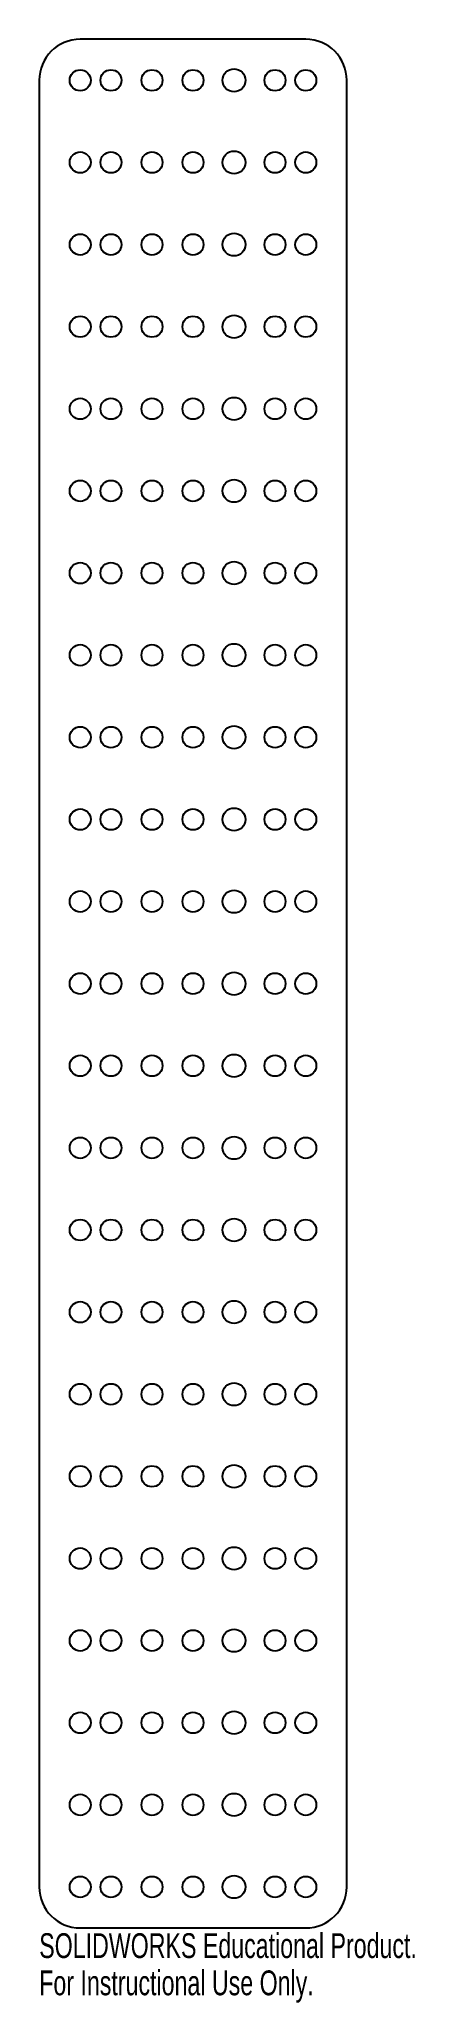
# Model space of a CAD drawing. Header units: millimetres. Extents: x -30 to 43, y -199 to 184.
import ezdxf

# ---------------------------------------------------------------- set-up
doc = ezdxf.new("R2010")
doc.units = ezdxf.units.MM
doc.styles.add('SLDTEXTSTYLE0', font='TXT', dxfattribs={"width": 0.7})

msp = doc.modelspace()

# ---------------------------------------------------------------- linework, layer by layer
at = {"color": 7, "linetype": 'Continuous', "lineweight": 25}
for p, q in [((22, 184), (-22, 184)), ((-30, 176), (-30, -176)), ((30, -176), (30, 176)), ((-22, -184), (22, -184))]:
    msp.add_line(p, q, dxfattribs=at)
for centre, radius in [((-22, 176), 2.05), ((-16, 176), 2.05), ((-8, 176), 2.05), ((0, 176), 2.05), ((8, 176), 2.22), ((16, 176), 2.05), ((22, 176), 2.05), ((-22, 160), 2.05), ((-16, 160), 2.05), ((-8, 160), 2.05), ((0, 160), 2.05), ((8, 160), 2.22), ((16, 160), 2.05), ((22, 160), 2.05), ((-22, 144), 2.05), ((-16, 144), 2.05), ((-8, 144), 2.05), ((0, 144), 2.05), ((8, 144), 2.22), ((16, 144), 2.05), ((22, 144), 2.05), ((8, 128), 2.22), ((-22, 128), 2.05), ((-16, 128), 2.05), ((-8, 128), 2.05), ((0, 128), 2.05), ((16, 128), 2.05), ((22, 128), 2.05), ((-22, 112), 2.05), ((-16, 112), 2.05), ((-8, 112), 2.05), ((0, 112), 2.05), ((8, 112), 2.22), ((16, 112), 2.05), ((22, 112), 2.05), ((-22, 96), 2.05), ((-16, 96), 2.05), ((-8, 96), 2.05), ((0, 96), 2.05), ((8, 96), 2.22), ((16, 96), 2.05), ((22, 96), 2.05), ((-22, 80), 2.05), ((-16, 80), 2.05), ((-8, 80), 2.05), ((0, 80), 2.05), ((8, 80), 2.22), ((16, 80), 2.05), ((22, 80), 2.05), ((-22, 64), 2.05), ((-16, 64), 2.05), ((-8, 64), 2.05), ((0, 64), 2.05), ((8, 64), 2.22), ((16, 64), 2.05), ((22, 64), 2.05), ((-22, 48), 2.05), ((-16, 48), 2.05), ((-8, 48), 2.05), ((0, 48), 2.05), ((8, 48), 2.22), ((16, 48), 2.05), ((22, 48), 2.05), ((-22, 32), 2.05), ((-16, 32), 2.05), ((-8, 32), 2.05), ((0, 32), 2.05), ((8, 32), 2.22), ((16, 32), 2.05), ((22, 32), 2.05), ((-22, 16), 2.05), ((-16, 16), 2.05), ((-8, 16), 2.05), ((0, 16), 2.05), ((8, 16), 2.22), ((16, 16), 2.05), ((22, 16), 2.05), ((-22, 0), 2.05), ((-16, 0), 2.05), ((-8, 0), 2.05), ((0, 0), 2.05), ((8, 0), 2.22), ((16, 0), 2.05), ((22, 0), 2.05), ((-22, -16), 2.05), ((-16, -16), 2.05), ((-8, -16), 2.05), ((0, -16), 2.05), ((8, -16), 2.22), ((16, -16), 2.05), ((22, -16), 2.05), ((-22, -32), 2.05), ((-16, -32), 2.05), ((-8, -32), 2.05), ((0, -32), 2.05), ((8, -32), 2.22), ((16, -32), 2.05), ((22, -32), 2.05), ((8, -48), 2.22), ((-22, -48), 2.05), ((-16, -48), 2.05), ((-8, -48), 2.05), ((0, -48), 2.05), ((16, -48), 2.05), ((22, -48), 2.05), ((-22, -64), 2.05), ((-16, -64), 2.05), ((-8, -64), 2.05), ((0, -64), 2.05), ((8, -64), 2.22), ((16, -64), 2.05), ((22, -64), 2.05), ((-22, -80), 2.05), ((-16, -80), 2.05), ((-8, -80), 2.05), ((0, -80), 2.05), ((8, -80), 2.22), ((16, -80), 2.05), ((22, -80), 2.05), ((-22, -96), 2.05), ((-16, -96), 2.05), ((-8, -96), 2.05), ((0, -96), 2.05), ((8, -96), 2.22), ((16, -96), 2.05), ((22, -96), 2.05), ((-22, -112), 2.05), ((-16, -112), 2.05), ((-8, -112), 2.05), ((0, -112), 2.05), ((8, -112), 2.22), ((16, -112), 2.05), ((22, -112), 2.05), ((-22, -128), 2.05), ((-16, -128), 2.05), ((-8, -128), 2.05), ((0, -128), 2.05), ((8, -128), 2.22), ((16, -128), 2.05), ((22, -128), 2.05), ((-22, -144), 2.05), ((-16, -144), 2.05), ((-8, -144), 2.05), ((0, -144), 2.05), ((8, -144), 2.22), ((16, -144), 2.05), ((22, -144), 2.05), ((-22, -160), 2.05), ((-16, -160), 2.05), ((-8, -160), 2.05), ((0, -160), 2.05), ((8, -160), 2.22), ((16, -160), 2.05), ((22, -160), 2.05), ((-22, -176), 2.05), ((-16, -176), 2.05), ((-8, -176), 2.05), ((0, -176), 2.05), ((8, -176), 2.22), ((16, -176), 2.05), ((22, -176), 2.05)]:
    msp.add_circle(centre, radius, dxfattribs=at)
for centre, start, end in [((-22, 176), 90, 180), ((22, 176), 0, 90), ((-22, -176), 180, 270), ((22, -176), 270, 0)]:
    msp.add_arc(centre, 8, start, end, dxfattribs=at)

# ---------------------------------------------------------------- texts
at = {"color": 7, "linetype": 'Continuous', "char_height": 4.8336, "attachment_point": 1, "style": 'SLDTEXTSTYLE0'}
for s, insert in [('SOLIDWORKS Educational Product.', (-30, -185.02)), ('For Instructional Use Only.', (-30, -192.27))]:
    msp.add_mtext(s, dxfattribs=dict(at, insert=insert))

doc.saveas('drawing.dxf')
